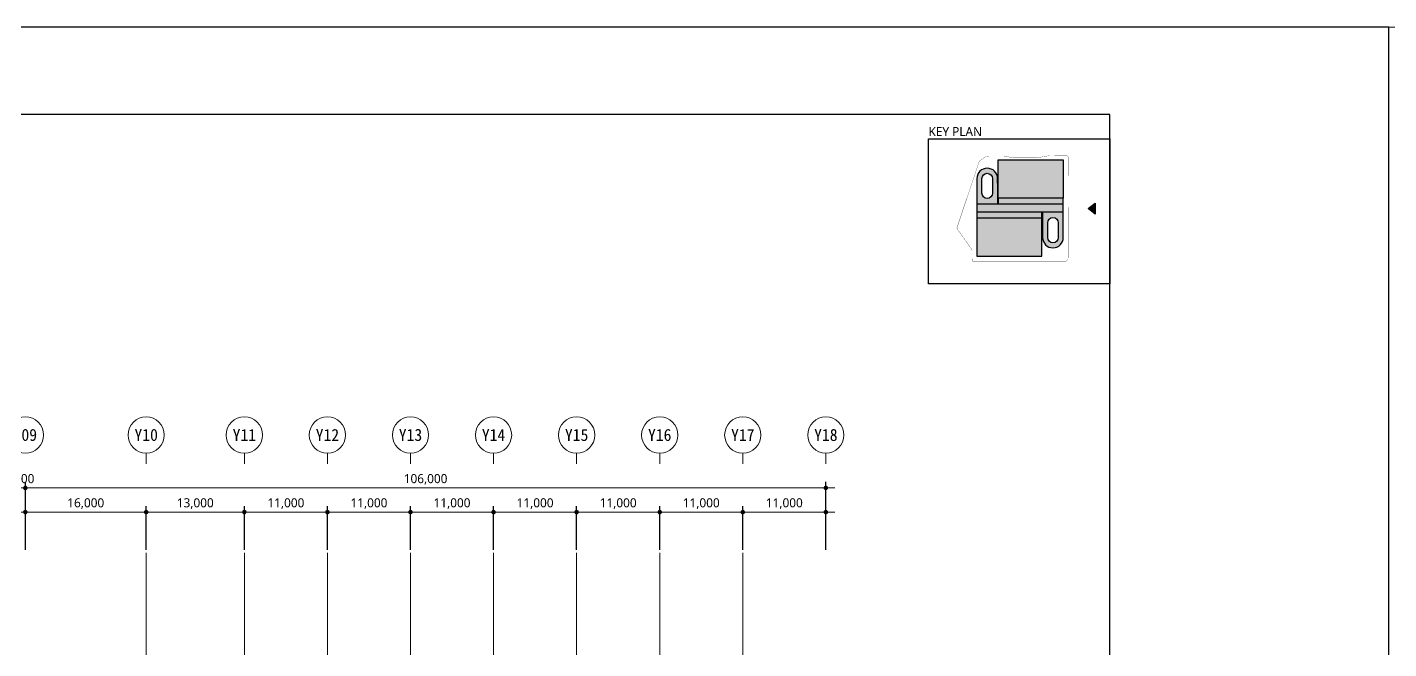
# Model space of a CAD drawing. Header units: millimetres. Extents: x 1680000 to 3024000, y 712800 to 950400.
# Drawn here: x 2507710 to 2688000, y 868186 to 950400 of the extents above; entities that cross this region are included whole.
import ezdxf
from ezdxf.enums import TextEntityAlignment as Align

# ---------------------------------------------------------------- set-up
doc = ezdxf.new("R2010")
doc.units = ezdxf.units.MM
for name, pattern in [('CEN', [62, 60, -1, 0, -1]), ('DASHDOTX2', [2, 1, -0.5, 0, -0.5]), ('PHANTOM', [63.5, 31.75, -6.35, 6.35, -6.35, 6.35, -6.35])]:
    doc.linetypes.add(name, pattern=pattern)
doc.layers.get('Defpoints').update_dxf_attribs({"color": 140})
doc.layers.add('A-AXIS-LINE', color=1, linetype='CEN', lineweight=15)
doc.layers.add('A-BOND-LIN1', color=4, linetype='DASHDOTX2', lineweight=25)
doc.layers.add('A-XXXX-NPLT', color=144, linetype='Continuous', lineweight=15, plot=False)
doc.layers.add('색상', color=7, linetype='Continuous')
doc.styles.add('HY울릉도L', font='')
doc.styles.add('돋움체', font='')
doc.styles.add('맑은고딕', font='malgun.ttf')
doc.styles.get('HY울릉도L').set_extended_font_data('HYwulM')
doc.styles.get('돋움체').set_extended_font_data('DotumChe')
doc.dimstyles.new('CDIM', dxfattribs={"dimtxt": 3, "dimasz": 1.5, "dimexe": 2, "dimexo": 1, "dimgap": 1, "dimtad": 1, "dimdec": 0, "dimrnd": 0.5, "dimzin": 0, "dimdsep": 32, "dimlunit": 6, "dimtxsty": 'HY울릉도L', "dimblk1": '_CIDOT', "dimblk2": '_CIDOT', "dimsah": 1, "dimcen": 5.5, "dimclrd": 2, "dimclre": 2, "dimclrt": 7, "dimadec": 0, "dimazin": 0, "dimtfac": 1, "dimtdec": 0, "dimtix": 1, "dimtmove": 2, "dimatfit": 1, "dimldrblk": '_CIDOT', "dimfxl": 1, "dimtolj": 1, "dimtzin": 0, "dimlwd": -1, "dimarcsym": 0})

# ---------------------------------------------------------------- blocks, each defined once
blk = doc.blocks.new('_CIDOT')
at = {"color": 0, "linetype": 'ByBlock'}
blk.add_line((2, 0), (-1, 0), dxfattribs=at)
at = {"color": 0, "linetype": 'ByBlock', "const_width": 0.5}
blk.add_lwpolyline([(-0.25, 0, 1), (0.25, 0, 1)], format="xyb", close=True, dxfattribs=at)
blk = doc.blocks.new('*D141')
at = {"layer": 'A-XXXX-NPLT', "lineweight": -2, "transparency": 16777216}
for p, q in [((2507460, 881260), (2507460, 890260)), ((2613460, 881260), (2613460, 890260))]:
    blk.add_line(p, q, dxfattribs=at)
at = {"layer": 'A-XXXX-NPLT', "transparency": 16777216}
blk.add_line((2612860, 889460), (2508060, 889460), dxfattribs=at)
at = {"layer": 'Defpoints', "color": 0, "transparency": 16777216}
for p in [(2507460, 889460), (2507460, 880860), (2613460, 880860)]:
    blk.add_point(p, dxfattribs=at)
at = {"layer": 'A-XXXX-NPLT', "transparency": 16777216, "xscale": 600, "yscale": 600, "zscale": 600}
for p, rotation in [((2507460, 889460), 179.999999999999), ((2613460, 889460), 359.999999999999)]:
    blk.add_blockref('_CIDOT', p, dxfattribs=dict(at, rotation=rotation))
at = {"layer": 'A-XXXX-NPLT', "color": 3, "transparency": 16777216, "insert": (2560460, 890584), "char_height": 1200, "attachment_point": 5, "style": '맑은고딕'}
blk.add_mtext('\\A1;106,000', dxfattribs=at)
blk = doc.blocks.new('*D142')
at = {"layer": 'A-XXXX-NPLT', "lineweight": -2, "transparency": 16777216}
for p, q in [((2602460, 881260), (2602460, 887060)), ((2613460, 881260), (2613460, 887060))]:
    blk.add_line(p, q, dxfattribs=at)
at = {"layer": 'A-XXXX-NPLT', "transparency": 16777216}
blk.add_line((2612860, 886260), (2603060, 886260), dxfattribs=at)
at = {"layer": 'Defpoints', "color": 0, "transparency": 16777216}
for p in [(2602460, 886260), (2602460, 880860), (2613460, 880860)]:
    blk.add_point(p, dxfattribs=at)
at = {"layer": 'A-XXXX-NPLT', "transparency": 16777216, "xscale": 600, "yscale": 600, "zscale": 600, "rotation": 180}
blk.add_blockref('_CIDOT', (2602460, 886260), dxfattribs=at)
at = {"layer": 'A-XXXX-NPLT', "transparency": 16777216, "xscale": 600, "yscale": 600, "zscale": 600}
blk.add_blockref('_CIDOT', (2613460, 886260), dxfattribs=at)
at = {"layer": 'A-XXXX-NPLT', "color": 3, "transparency": 16777216, "insert": (2607960, 887384), "char_height": 1200, "attachment_point": 5, "style": '맑은고딕'}
blk.add_mtext('\\A1;11,000', dxfattribs=at)
blk = doc.blocks.new('*D132')
at = {"layer": 'A-XXXX-NPLT', "lineweight": -2, "transparency": 16777216}
for p, q in [((2591460, 881260), (2591460, 887060)), ((2602460, 881260), (2602460, 887060))]:
    blk.add_line(p, q, dxfattribs=at)
at = {"layer": 'A-XXXX-NPLT', "transparency": 16777216}
blk.add_line((2601860, 886260), (2592060, 886260), dxfattribs=at)
at = {"layer": 'Defpoints', "color": 0, "transparency": 16777216}
for p in [(2591460, 886260), (2591460, 880860), (2602460, 880860)]:
    blk.add_point(p, dxfattribs=at)
at = {"layer": 'A-XXXX-NPLT', "transparency": 16777216, "xscale": 600, "yscale": 600, "zscale": 600}
for p, rotation in [((2591460, 886260), 179.9999999999952), ((2602460, 886260), 359.9999999999952)]:
    blk.add_blockref('_CIDOT', p, dxfattribs=dict(at, rotation=rotation))
at = {"layer": 'A-XXXX-NPLT', "color": 3, "transparency": 16777216, "insert": (2596960, 887384), "char_height": 1200, "attachment_point": 5, "style": '맑은고딕'}
blk.add_mtext('\\A1;11,000', dxfattribs=at)
blk = doc.blocks.new('*D133')
at = {"layer": 'A-XXXX-NPLT', "lineweight": -2, "transparency": 16777216}
for p, q in [((2580460, 881260), (2580460, 887060)), ((2591460, 881260), (2591460, 887060))]:
    blk.add_line(p, q, dxfattribs=at)
at = {"layer": 'A-XXXX-NPLT', "transparency": 16777216}
blk.add_line((2590860, 886260), (2581060, 886260), dxfattribs=at)
at = {"layer": 'Defpoints', "color": 0, "transparency": 16777216}
for p in [(2580460, 886260), (2580460, 880860), (2591460, 880860)]:
    blk.add_point(p, dxfattribs=at)
at = {"layer": 'A-XXXX-NPLT', "transparency": 16777216, "xscale": 600, "yscale": 600, "zscale": 600, "rotation": 180}
blk.add_blockref('_CIDOT', (2580460, 886260), dxfattribs=at)
at = {"layer": 'A-XXXX-NPLT', "transparency": 16777216, "xscale": 600, "yscale": 600, "zscale": 600}
blk.add_blockref('_CIDOT', (2591460, 886260), dxfattribs=at)
at = {"layer": 'A-XXXX-NPLT', "color": 3, "transparency": 16777216, "insert": (2585960, 887384), "char_height": 1200, "attachment_point": 5, "style": '맑은고딕'}
blk.add_mtext('\\A1;11,000', dxfattribs=at)
blk = doc.blocks.new('*D134')
at = {"layer": 'A-XXXX-NPLT', "lineweight": -2, "transparency": 16777216}
for p, q in [((2569460, 881260), (2569460, 887060)), ((2580460, 881260), (2580460, 887060))]:
    blk.add_line(p, q, dxfattribs=at)
at = {"layer": 'A-XXXX-NPLT', "transparency": 16777216}
blk.add_line((2579860, 886260), (2570060, 886260), dxfattribs=at)
at = {"layer": 'Defpoints', "color": 0, "transparency": 16777216}
for p in [(2569460, 886260), (2569460, 880860), (2580460, 880860)]:
    blk.add_point(p, dxfattribs=at)
at = {"layer": 'A-XXXX-NPLT', "transparency": 16777216, "xscale": 600, "yscale": 600, "zscale": 600, "rotation": 180}
blk.add_blockref('_CIDOT', (2569460, 886260), dxfattribs=at)
at = {"layer": 'A-XXXX-NPLT', "transparency": 16777216, "xscale": 600, "yscale": 600, "zscale": 600}
blk.add_blockref('_CIDOT', (2580460, 886260), dxfattribs=at)
at = {"layer": 'A-XXXX-NPLT', "color": 3, "transparency": 16777216, "insert": (2574960, 887384), "char_height": 1200, "attachment_point": 5, "style": '맑은고딕'}
blk.add_mtext('\\A1;11,000', dxfattribs=at)
blk = doc.blocks.new('*D135')
at = {"layer": 'A-XXXX-NPLT', "lineweight": -2, "transparency": 16777216}
for p, q in [((2558460, 881260), (2558460, 887060)), ((2569460, 881260), (2569460, 887060))]:
    blk.add_line(p, q, dxfattribs=at)
at = {"layer": 'A-XXXX-NPLT', "transparency": 16777216}
blk.add_line((2568860, 886260), (2559060, 886260), dxfattribs=at)
at = {"layer": 'Defpoints', "color": 0, "transparency": 16777216}
for p in [(2558460, 886260), (2558460, 880860), (2569460, 880860)]:
    blk.add_point(p, dxfattribs=at)
at = {"layer": 'A-XXXX-NPLT', "transparency": 16777216, "xscale": 600, "yscale": 600, "zscale": 600, "rotation": 180}
blk.add_blockref('_CIDOT', (2558460, 886260), dxfattribs=at)
at = {"layer": 'A-XXXX-NPLT', "transparency": 16777216, "xscale": 600, "yscale": 600, "zscale": 600}
blk.add_blockref('_CIDOT', (2569460, 886260), dxfattribs=at)
at = {"layer": 'A-XXXX-NPLT', "color": 3, "transparency": 16777216, "insert": (2563960, 887384), "char_height": 1200, "attachment_point": 5, "style": '맑은고딕'}
blk.add_mtext('\\A1;11,000', dxfattribs=at)
blk = doc.blocks.new('*D136')
at = {"layer": 'A-XXXX-NPLT', "lineweight": -2, "transparency": 16777216}
for p, q in [((2547460, 881260), (2547460, 887060)), ((2558460, 881260), (2558460, 887060))]:
    blk.add_line(p, q, dxfattribs=at)
at = {"layer": 'A-XXXX-NPLT', "transparency": 16777216}
blk.add_line((2557860, 886260), (2548060, 886260), dxfattribs=at)
at = {"layer": 'Defpoints', "color": 0, "transparency": 16777216}
for p in [(2547460, 886260), (2547460, 880860), (2558460, 880860)]:
    blk.add_point(p, dxfattribs=at)
at = {"layer": 'A-XXXX-NPLT', "transparency": 16777216, "xscale": 600, "yscale": 600, "zscale": 600, "rotation": 180}
blk.add_blockref('_CIDOT', (2547460, 886260), dxfattribs=at)
at = {"layer": 'A-XXXX-NPLT', "transparency": 16777216, "xscale": 600, "yscale": 600, "zscale": 600}
blk.add_blockref('_CIDOT', (2558460, 886260), dxfattribs=at)
at = {"layer": 'A-XXXX-NPLT', "color": 3, "transparency": 16777216, "insert": (2552960, 887384), "char_height": 1200, "attachment_point": 5, "style": '맑은고딕'}
blk.add_mtext('\\A1;11,000', dxfattribs=at)
blk = doc.blocks.new('*D137')
at = {"layer": 'A-XXXX-NPLT', "lineweight": -2, "transparency": 16777216}
for p, q in [((2523460, 881260), (2523460, 887060)), ((2536460, 881260), (2536460, 887060))]:
    blk.add_line(p, q, dxfattribs=at)
at = {"layer": 'A-XXXX-NPLT', "transparency": 16777216}
blk.add_line((2535860, 886260), (2524060, 886260), dxfattribs=at)
at = {"layer": 'Defpoints', "color": 0, "transparency": 16777216}
for p in [(2523460, 886260), (2523460, 880860), (2536460, 880860)]:
    blk.add_point(p, dxfattribs=at)
at = {"layer": 'A-XXXX-NPLT', "transparency": 16777216, "xscale": 600, "yscale": 600, "zscale": 600, "rotation": 180}
blk.add_blockref('_CIDOT', (2523460, 886260), dxfattribs=at)
at = {"layer": 'A-XXXX-NPLT', "transparency": 16777216, "xscale": 600, "yscale": 600, "zscale": 600}
blk.add_blockref('_CIDOT', (2536460, 886260), dxfattribs=at)
at = {"layer": 'A-XXXX-NPLT', "color": 3, "transparency": 16777216, "insert": (2529960, 887384), "char_height": 1200, "attachment_point": 5, "style": '맑은고딕'}
blk.add_mtext('\\A1;13,000', dxfattribs=at)
blk = doc.blocks.new('*D138')
at = {"layer": 'A-XXXX-NPLT', "lineweight": -2, "transparency": 16777216}
for p, q in [((2507460, 881260), (2507460, 887060)), ((2523460, 881260), (2523460, 887060))]:
    blk.add_line(p, q, dxfattribs=at)
at = {"layer": 'A-XXXX-NPLT', "transparency": 16777216}
blk.add_line((2522860, 886260), (2508060, 886260), dxfattribs=at)
at = {"layer": 'Defpoints', "color": 0, "transparency": 16777216}
for p in [(2507460, 886260), (2507460, 880860), (2523460, 880860)]:
    blk.add_point(p, dxfattribs=at)
at = {"layer": 'A-XXXX-NPLT', "transparency": 16777216, "xscale": 600, "yscale": 600, "zscale": 600}
for p, rotation in [((2507460, 886260), 180.0000000008038), ((2523460, 886260), 8.037570609076283e-10)]:
    blk.add_blockref('_CIDOT', p, dxfattribs=dict(at, rotation=rotation))
at = {"layer": 'A-XXXX-NPLT', "color": 3, "transparency": 16777216, "insert": (2515460, 887384), "char_height": 1200, "attachment_point": 5, "style": '맑은고딕'}
blk.add_mtext('\\A1;16,000', dxfattribs=at)
blk = doc.blocks.new('*D139')
at = {"layer": 'A-XXXX-NPLT', "transparency": 16777216}
for p, q in [((2505260, 889460), (2504660, 889460)), ((2507460, 889460), (2505860, 889460)), ((2508060, 889460), (2508660, 889460))]:
    blk.add_line(p, q, dxfattribs=at)
at = {"layer": 'A-XXXX-NPLT', "lineweight": -2, "transparency": 16777216}
for p, q in [((2505860, 881260), (2505860, 890260)), ((2507460, 881260), (2507460, 890260))]:
    blk.add_line(p, q, dxfattribs=at)
at = {"layer": 'Defpoints', "color": 0, "transparency": 16777216}
for p in [(2505860, 889460), (2505860, 880860), (2507460, 880860)]:
    blk.add_point(p, dxfattribs=at)
at = {"layer": 'A-XXXX-NPLT', "transparency": 16777216, "xscale": 600, "yscale": 600, "zscale": 600}
for p, rotation in [((2505860, 889460), 359.9999999920292), ((2507460, 889460), 179.9999999920292)]:
    blk.add_blockref('_CIDOT', p, dxfattribs=dict(at, rotation=rotation))
at = {"layer": 'A-XXXX-NPLT', "color": 3, "transparency": 16777216, "insert": (2506660, 890584), "char_height": 1200, "attachment_point": 5, "rotation": 360, "style": '맑은고딕'}
blk.add_mtext('\\A1;1,600', dxfattribs=at)
blk = doc.blocks.new('*D145')
at = {"layer": 'A-XXXX-NPLT', "lineweight": -2, "transparency": 16777216}
for p, q in [((2536460, 881260), (2536460, 887060)), ((2547460, 881260), (2547460, 887060))]:
    blk.add_line(p, q, dxfattribs=at)
at = {"layer": 'A-XXXX-NPLT', "transparency": 16777216}
blk.add_line((2546860, 886260), (2537060, 886260), dxfattribs=at)
at = {"layer": 'Defpoints', "color": 0, "transparency": 16777216}
for p in [(2536460, 886260), (2536460, 880860), (2547460, 880860)]:
    blk.add_point(p, dxfattribs=at)
at = {"layer": 'A-XXXX-NPLT', "transparency": 16777216, "xscale": 600, "yscale": 600, "zscale": 600, "rotation": 180}
blk.add_blockref('_CIDOT', (2536460, 886260), dxfattribs=at)
at = {"layer": 'A-XXXX-NPLT', "transparency": 16777216, "xscale": 600, "yscale": 600, "zscale": 600}
blk.add_blockref('_CIDOT', (2547460, 886260), dxfattribs=at)
at = {"layer": 'A-XXXX-NPLT', "color": 3, "transparency": 16777216, "insert": (2541960, 887384), "char_height": 1200, "attachment_point": 5, "style": '맑은고딕'}
blk.add_mtext('\\A1;11,000', dxfattribs=at)

msp = doc.modelspace()

# ---------------------------------------------------------------- hatches: boundary and pattern name
h = msp.add_hatch(color=253)
h.dxf.hatch_style = 1
h.paths.add_polyline_path([(2644902.6, 932861.3), (2636298.2, 932861.3), (2636298.2, 927811.9), (2644902.6, 927811.9)])
h.paths.add_polyline_path([(2642064.6, 925161.8), (2633460.2, 925161.8), (2633460.2, 920112.9), (2642064.6, 920112.9)])
h = msp.add_hatch(color=251)
h.dxf.hatch_style = 1
h.paths.add_polyline_path([(2649140, 927133.6), (2649140, 925693.6), (2648180, 926413.6)])
at = {"layer": '색상'}
h = msp.add_hatch(color=254, dxfattribs=at)
h.dxf.hatch_style = 1
h.paths.add_polyline_path([(2636201.2, 930385.2, 0.41421356), (2634830.7, 931755.7, 0.41421356), (2633460.2, 930385.2), (2633460.2, 929771.1), (2633460.2, 927036.5), (2636201.2, 927036.5)])
h.paths.add_polyline_path([(2634830.7, 927747.6, -0.41421356), (2634132.5, 928445.8), (2634132.5, 929060), (2634132.5, 929706.4), (2634132.5, 930385.2, -0.41421356), (2634830.7, 931083.4, -0.41421356), (2635528.9, 930385.2), (2635528.9, 929771.1), (2635528.9, 929124.6), (2635528.9, 928445.8, -0.41421356)], flags=16)
h.paths.add_polyline_path([(2644902.6, 927811.9), (2636298.2, 927811.9), (2636298.2, 927036.5), (2644902.6, 927036.5)])
h.paths.add_polyline_path([(2644902.6, 927036.5), (2633460.2, 927036.5), (2633460.2, 925937.5), (2644902.6, 925937.5)])
h.paths.add_polyline_path([(2642064.6, 925937.5), (2633460.2, 925937.5), (2633460.2, 925161.8), (2642064.6, 925161.8)])
h.paths.add_polyline_path([(2644902.6, 925937.5), (2642161.6, 925937.5), (2642161.6, 923914.1), (2642161.6, 922588.8, 0.41421356), (2643532.1, 921218.3, 0.41421356), (2644902.6, 922588.8), (2644902.6, 923267.6), (2644902.6, 923914.1)])
h.paths.add_polyline_path([(2644230.3, 924528.2), (2644230.3, 923914.1), (2644230.3, 923267.6), (2644230.3, 922588.8, -0.41421356), (2643532.1, 921890.7, -0.41421356), (2642833.9, 922588.8), (2642833.9, 923203), (2642833.9, 923849.5), (2642833.9, 924528.2, -0.41421356), (2643532.1, 925226.4, -0.41421356)], flags=16)

# ---------------------------------------------------------------- linework, layer by layer
for p, q in [((2633460.2, 930385.2), (2633460.2, 929771.1)), ((2636201.2, 930385.2), (2636201.2, 927036.5)), ((2636201.2, 929771.1), (2636201.2, 930385.2)), ((2633460.2, 929771.1), (2633460.2, 925161.8)), ((2633460.2, 927036.5), (2644902.6, 927036.5)), ((2636298.2, 927811.9), (2636298.2, 927036.5)), ((2644902.6, 923914.1), (2644902.6, 927811.9)), ((2644902.6, 925937.5), (2633460.2, 925937.5)), ((2642064.6, 925161.8), (2642064.6, 925937.5)), ((2642161.6, 925937.5), (2642161.6, 923914.1)), ((2642161.6, 923914.1), (2642161.6, 922588.8)), ((2644902.6, 923267.6), (2644902.6, 923914.1)), ((2644902.6, 922588.8), (2644902.6, 923267.6))]:
    msp.add_line(p, q)
at = {"ltscale": 100}
msp.add_lwpolyline([(2651060, 935640), (2651060, 916440), (2627060, 916440), (2627060, 935640)], close=True, dxfattribs=at)
for points in [[(2636298.2, 932861.3), (2644902.6, 932861.3), (2644902.6, 927811.9), (2636298.2, 927811.9)], [(2649140, 927133.6), (2649140, 925693.6), (2648180, 926413.6)], [(2633460.2, 920112.9), (2642064.6, 920112.9), (2642064.6, 925161.8), (2633460.2, 925161.8)]]:
    msp.add_lwpolyline(points, close=True)
for points in [[(2635528.9, 930385.2), (2635528.9, 929771.1), (2635528.9, 929124.6), (2635528.9, 928445.8, -0.41421356), (2634830.7, 927747.6, -0.41421356), (2634132.5, 928445.8), (2634132.5, 929060), (2634132.5, 929706.4), (2634132.5, 930385.2, -0.41421356), (2634830.7, 931083.4, -0.41421356), (2635528.9, 930385.2)], [(2644230.3, 924528.2), (2644230.3, 923914.1), (2644230.3, 923267.6), (2644230.3, 922588.8, -0.41421356), (2643532.1, 921890.7, -0.41421356), (2642833.9, 922588.8), (2642833.9, 923203), (2642833.9, 923849.5), (2642833.9, 924528.2, -0.41421356), (2643532.1, 925226.4, -0.41421356), (2644230.3, 924528.2)]]:
    msp.add_lwpolyline(points, format="xyb", close=True)
for centre, start, end in [((2634830.7, 930385.2), 90, 180), ((2634830.7, 930385.2), 0, 90), ((2643532.1, 922588.8), 180, 270), ((2643532.1, 922588.8), 270, 0)]:
    msp.add_arc(centre, 1370.5, start, end)
at = {"layer": 'A-AXIS-LINE'}
for p, q in [((2523460, 880860), (2523460, 764360)), ((2536460, 880860), (2536460, 764360)), ((2547460, 880860), (2547460, 764360)), ((2558460, 880860), (2558460, 764360)), ((2569460, 880860), (2569460, 764360)), ((2580460, 880860), (2580460, 764360)), ((2591460, 880860), (2591460, 764360)), ((2602460, 880860), (2602460, 764360))]:
    msp.add_line(p, q, dxfattribs=at)
at = {"layer": 'A-BOND-LIN1', "color": 1, "linetype": 'PHANTOM', "ltscale": 50, "const_width": 32.3}
msp.add_lwpolyline([(2632124.9, 927759.4), (2633762.2, 932667.9), (2634654.2, 933309.1), (2635089.9, 933374.2), (2635862.8, 933368.4), (2636486.4, 933371.6), (2637030.6, 933371.8), (2637930.1, 933189.6), (2638289.7, 933116.8), (2641318.5, 933111.4), (2641803.7, 933194.8), (2642474.3, 933312.4), (2642981.5, 933405.6), (2645348.7, 933449.4), (2645581.5, 933214.8), (2645581.1, 933148.5), (2645580.6, 933060.2), (2645579.2, 932822), (2645568.8, 927756.2), (2645530, 919685.4), (2645299, 919458.3), (2632865.3, 919458.3), (2632855.5, 920891.5), (2630803.4, 923815), (2631647.4, 926343.2), (2632003.5, 927410.1), (2632120.4, 927759.3)], close=True, dxfattribs=at)
at = {"layer": 'A-XXXX-NPLT'}
for p, q in [((2523460, 894060), (2523460, 892660)), ((2536460, 894060), (2536460, 892660)), ((2547460, 894060), (2547460, 892660)), ((2558460, 894060), (2558460, 892660)), ((2569460, 894060), (2569460, 892660)), ((2580460, 894060), (2580460, 892660)), ((2591460, 894060), (2591460, 892660)), ((2602460, 894060), (2602460, 892660)), ((2613460, 894060), (2613460, 892660))]:
    msp.add_line(p, q, dxfattribs=at)
for points in [[(2352000, 950400), (2688000, 950400), (2688000, 712800), (2352000, 712800)], [(2688000, 950400), (3024000, 950400), (3024000, 712800), (2688000, 712800)], [(2651060, 724360), (2363560, 724360), (2363560, 938840), (2651060, 938840)]]:
    msp.add_lwpolyline(points, close=True, dxfattribs=at)
for centre in [(2507460, 896460), (2523460, 896460), (2536460, 896460), (2547460, 896460), (2558460, 896460), (2569460, 896460), (2580460, 896460), (2591460, 896460), (2602460, 896460), (2613460, 896460)]:
    msp.add_circle(centre, 2400, dxfattribs=at)
at = {"layer": 'Defpoints'}
for points in [[(2688000, 950400), (2352000, 950400), (2352000, 712800), (2688000, 712800)], [(2651060, 938840), (2363560, 938840), (2363560, 724360), (2651060, 724360)]]:
    msp.add_lwpolyline(points, close=True, dxfattribs=at)

# ---------------------------------------------------------------- texts
at = {"ltscale": 100, "style": '맑은고딕'}
msp.add_text('KEY PLAN', height=1200, dxfattribs=at).set_placement((2627060, 935640), align=Align.BOTTOM_LEFT)
at = {"layer": 'A-XXXX-NPLT', "style": '돋움체'}
for s, p in [('Y09', (2507460, 896460)), ('Y10', (2523460, 896460)), ('Y11', (2536460, 896460)), ('Y12', (2547460, 896460)), ('Y13', (2558460, 896460)), ('Y14', (2569460, 896460)), ('Y15', (2580460, 896460)), ('Y16', (2591460, 896460)), ('Y17', (2602460, 896460)), ('Y18', (2613460, 896460))]:
    msp.add_text(s, height=1600, dxfattribs=at).set_placement(p, align=Align.MIDDLE)

# ---------------------------------------------------------------- dimensions: what is measured, and where the dimension line sits
at = {"layer": 'A-XXXX-NPLT'}
for p1, p2, distance, picture, middle in [((2507460, 880860), (2505860, 880860), -8600, '*D139', (2506660, 890583.9)), ((2613460, 880860), (2507460, 880860), -8600, '*D141', (2560460, 890583.9)), ((2523460, 880860), (2507460, 880860), -5400, '*D138', (2515460, 887383.9)), ((2536460, 880860), (2523460, 880860), -5400, '*D137', (2529960, 887383.9)), ((2547460, 880860), (2536460, 880860), -5400, '*D145', (2541960, 887383.9)), ((2558460, 880860), (2547460, 880860), -5400, '*D136', (2552960, 887383.9)), ((2569460, 880860), (2558460, 880860), -5400, '*D135', (2563960, 887383.9)), ((2580460, 880860), (2569460, 880860), -5400, '*D134', (2574960, 887383.9)), ((2591460, 880860), (2580460, 880860), -5400, '*D133', (2585960, 887383.9)), ((2602460, 880860), (2591460, 880860), -5400, '*D132', (2596960, 887383.9)), ((2613460, 880860), (2602460, 880860), -5400, '*D142', (2607960, 887383.9))]:
    dim = msp.add_aligned_dim(p1=p1, p2=p2, distance=distance, dimstyle='CDIM', override={"dimscale": 400, "dimtxsty": '맑은고딕', "dimclrd": 256, "dimclre": 256, "dimclrt": 3}, dxfattribs=at)
    dim.commit()
    dim.dimension.update_dxf_attribs({"geometry": picture, "text_midpoint": middle})

doc.saveas('drawing.dxf')
